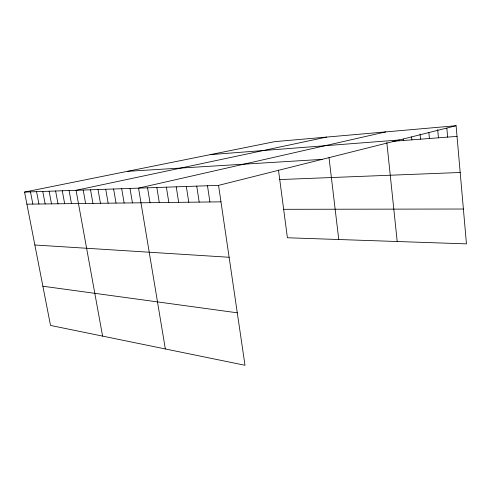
<?xml version="1.0" encoding="UTF-8"?>
<svg xmlns="http://www.w3.org/2000/svg" width="491" height="491" viewBox="0 0 491 491"><rect width="100%" height="100%" fill="white"/><g stroke="black" fill="none" stroke-linecap="round" stroke-linejoin="round"><path stroke-width="0.74" d="M218.55 185.371L244.997 365.273L50.518 325.441L24.55 192.073L218.55 185.371L456.09 125.727L466.45 243.874L287.407 237.767L278.483 170.089M385.711 131.901L138.536 188.139L165.338 348.96M326.558 137.093L76.056 190.299L102.601 336.108M24.55 192.073L274.733 141.641L456.09 125.727M210.246 154.64L399.367 139.972M392.726 141.316L457.029 136.388M127.439 171.334L322.133 159.366M279.729 179.565L460.19 172.482M26.901 204.158L220.968 201.844M283.651 209.307L463.394 209.025M34.855 244.997L229.119 257.266M42.883 286.222L237.282 312.81M30.485 191.871L32.848 204.084M36.561 191.662L38.93 204.017M42.766 191.447L45.147 203.937M49.118 191.226L51.506 203.863M55.618 191.005L58.012 203.79M62.271 190.772L64.671 203.71M69.084 190.539L71.483 203.624M83.2 190.048L85.618 203.458M90.522 189.796L92.94 203.372M98.022 189.538L100.452 203.28M105.718 189.274L108.149 203.188M113.605 188.998L116.042 203.096M121.7 188.722L124.137 202.998M130.005 188.434L132.447 202.9M147.564 187.826L150.007 202.691M156.844 187.507L159.293 202.58M166.394 187.175L168.836 202.464M176.22 186.838L178.663 202.347M186.335 186.488L188.771 202.231M196.75 186.126L199.186 202.108M207.484 185.758L209.915 201.979M329.019 157.715L338.765 239.516M386.822 142.476L397.201 241.511M403.197 139.063L403.344 140.5M411.587 136.946L411.875 139.849M420.069 134.055L420.566 139.18M428.864 132.588L429.416 138.505M437.69 129.599L438.445 137.811M446.835 128.059L447.645 137.106"/></g></svg>
